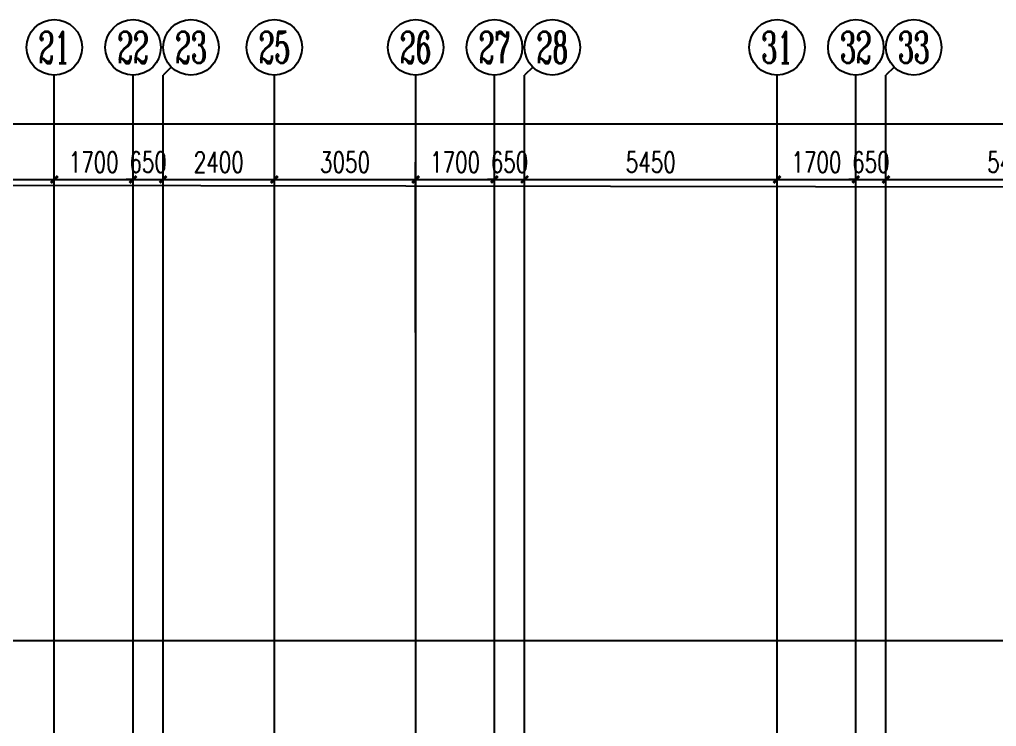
# Model space of a CAD drawing. Extents: x 369444 to 684549, y -549309 to 575337.
# Drawn here: x 418224 to 439310, y 468654 to 483905 of the extents above; entities that cross this region are included whole.
import ezdxf
from ezdxf.enums import TextEntityAlignment as Align

# ---------------------------------------------------------------- set-up
doc = ezdxf.new("R2010")
doc.units = 0
doc.header["$LTSCALE"] = 1000
doc.header["$MEASUREMENT"] = 0
for name, color, linetype in [('AXIS', 3, 'Continuous'), ('AXIS_TEXT', 7, 'Continuous'), ('DOTE', 1, 'Continuous')]:
    doc.layers.add(name, color=color, linetype=linetype)
doc.layers.add('不要动图层', color=140, linetype='Continuous', plot=False)
doc.styles.add('_TCH_AXIS', font='COMPLEX', dxfattribs={"bigfont": 'GBCBIG'})
doc.styles.add('_TCH_DIM_T3', font='SIMPLEX', dxfattribs={"width": 0.705882, "bigfont": 'GBCBIG'})
doc.styles.add('COMPLEX', font='COMPLEX')
doc.dimstyles.new('_TCH_ARCH&&150', dxfattribs={"dimtxt": 446.25, "dimasz": 150, "dimexe": 375, "dimexo": 450, "dimgap": 150, "dimtad": 1, "dimdec": 0, "dimzin": 0, "dimdsep": 46, "dimtxsty": '_TCH_DIM_T3', "dimblk": 'ARCHTICK', "dimcen": 0.09, "dimclrt": 7, "dimazin": 2, "dimtfac": 1, "dimtdec": 0, "dimtix": 1, "dimtmove": 2, "dimatfit": 3, "dimfxl": 0, "dimtolj": 1, "dimtzin": 0, "dimarcsym": 0})

# ---------------------------------------------------------------- blocks, each defined once
blk = doc.blocks.new('_ArchTick')
at = {"color": 0, "linetype": 'ByBlock', "const_width": 0.4}
blk.add_lwpolyline([(-0.5, -0.5), (0.5, 0.5)], dxfattribs=at)
blk = doc.blocks.new('*D1128')
at = {"layer": 'AXIS', "color": 0, "lineweight": -2, "transparency": 16777216}
for p, q in [((415024, 477155), (415024, 480830)), ((418974, 477155), (418974, 480830)), ((415024, 480455), (418974, 480455))]:
    blk.add_line(p, q, dxfattribs=at)
at = {"layer": 'Defpoints', "color": 0, "transparency": 16777216}
for p in [(418974, 480455), (415024, 476705), (418974, 476705)]:
    blk.add_point(p, dxfattribs=at)
at = {"layer": 'AXIS', "color": 0, "lineweight": -2, "transparency": 16777216, "xscale": 150, "yscale": 150, "zscale": 150, "rotation": 180}
blk.add_blockref('_ArchTick', (415024, 480455), dxfattribs=at)
at = {"layer": 'AXIS', "color": 0, "lineweight": -2, "transparency": 16777216, "xscale": 150, "yscale": 150, "zscale": 150}
blk.add_blockref('_ArchTick', (418974, 480455), dxfattribs=at)
at = {"layer": 'AXIS', "color": 7, "lineweight": -2, "transparency": 16777216, "insert": (416999, 480828), "char_height": 446.2, "attachment_point": 5, "style": '_TCH_DIM_T3'}
blk.add_mtext('\\A1;3950', dxfattribs=at)
blk = doc.blocks.new('*D1129')
at = {"layer": 'AXIS', "color": 0, "lineweight": -2, "transparency": 16777216}
for p, q in [((418974, 477155), (418974, 480830)), ((420674, 477155), (420674, 480830)), ((418974, 480455), (420674, 480455))]:
    blk.add_line(p, q, dxfattribs=at)
at = {"layer": 'Defpoints', "color": 0, "transparency": 16777216}
for p in [(420674, 480455), (418974, 476705), (420674, 476705)]:
    blk.add_point(p, dxfattribs=at)
at = {"layer": 'AXIS', "color": 0, "lineweight": -2, "transparency": 16777216, "xscale": 150, "yscale": 150, "zscale": 150, "rotation": 180}
blk.add_blockref('_ArchTick', (418974, 480455), dxfattribs=at)
at = {"layer": 'AXIS', "color": 0, "lineweight": -2, "transparency": 16777216, "xscale": 150, "yscale": 150, "zscale": 150}
blk.add_blockref('_ArchTick', (420674, 480455), dxfattribs=at)
at = {"layer": 'AXIS', "color": 7, "lineweight": -2, "transparency": 16777216, "insert": (419824, 480828), "char_height": 446.2, "attachment_point": 5, "style": '_TCH_DIM_T3'}
blk.add_mtext('\\A1;1700', dxfattribs=at)
blk = doc.blocks.new('*D1130')
at = {"layer": 'AXIS', "color": 0, "lineweight": -2, "transparency": 16777216}
for p, q in [((420674, 477155), (420674, 480830)), ((421324, 477155), (421324, 480830)), ((420674, 480455), (420524, 480455)), ((420674, 480455), (421324, 480455)), ((421324, 480455), (421474, 480455))]:
    blk.add_line(p, q, dxfattribs=at)
at = {"layer": 'Defpoints', "color": 0, "transparency": 16777216}
for p in [(421324, 480455), (420674, 476705), (421324, 476705)]:
    blk.add_point(p, dxfattribs=at)
at = {"layer": 'AXIS', "color": 0, "lineweight": -2, "transparency": 16777216, "xscale": 150, "yscale": 150, "zscale": 150}
blk.add_blockref('_ArchTick', (420674, 480455), dxfattribs=at)
at = {"layer": 'AXIS', "color": 0, "lineweight": -2, "transparency": 16777216, "xscale": 150, "yscale": 150, "zscale": 150, "rotation": 180}
blk.add_blockref('_ArchTick', (421324, 480455), dxfattribs=at)
at = {"layer": 'AXIS', "color": 7, "lineweight": -2, "transparency": 16777216, "insert": (420999, 480828), "char_height": 446.2, "attachment_point": 5, "style": '_TCH_DIM_T3'}
blk.add_mtext('\\A1;650', dxfattribs=at)
blk = doc.blocks.new('*D1131')
at = {"layer": 'AXIS', "color": 0, "lineweight": -2, "transparency": 16777216}
for p, q in [((421324, 477155), (421324, 480830)), ((423724, 477155), (423724, 480830)), ((421324, 480455), (423724, 480455))]:
    blk.add_line(p, q, dxfattribs=at)
at = {"layer": 'Defpoints', "color": 0, "transparency": 16777216}
for p in [(423724, 480455), (421324, 476705), (423724, 476705)]:
    blk.add_point(p, dxfattribs=at)
at = {"layer": 'AXIS', "color": 0, "lineweight": -2, "transparency": 16777216, "xscale": 150, "yscale": 150, "zscale": 150, "rotation": 180}
blk.add_blockref('_ArchTick', (421324, 480455), dxfattribs=at)
at = {"layer": 'AXIS', "color": 0, "lineweight": -2, "transparency": 16777216, "xscale": 150, "yscale": 150, "zscale": 150}
blk.add_blockref('_ArchTick', (423724, 480455), dxfattribs=at)
at = {"layer": 'AXIS', "color": 7, "lineweight": -2, "transparency": 16777216, "insert": (422524, 480828), "char_height": 446.2, "attachment_point": 5, "style": '_TCH_DIM_T3'}
blk.add_mtext('\\A1;2400', dxfattribs=at)
blk = doc.blocks.new('*D1132')
at = {"layer": 'AXIS', "color": 0, "lineweight": -2, "transparency": 16777216}
for p, q in [((423724, 477155), (423724, 480830)), ((426774, 477155), (426774, 480830)), ((423724, 480455), (426774, 480455))]:
    blk.add_line(p, q, dxfattribs=at)
at = {"layer": 'Defpoints', "color": 0, "transparency": 16777216}
for p in [(426774, 480455), (423724, 476705), (426774, 476705)]:
    blk.add_point(p, dxfattribs=at)
at = {"layer": 'AXIS', "color": 0, "lineweight": -2, "transparency": 16777216, "xscale": 150, "yscale": 150, "zscale": 150, "rotation": 180}
blk.add_blockref('_ArchTick', (423724, 480455), dxfattribs=at)
at = {"layer": 'AXIS', "color": 0, "lineweight": -2, "transparency": 16777216, "xscale": 150, "yscale": 150, "zscale": 150}
blk.add_blockref('_ArchTick', (426774, 480455), dxfattribs=at)
at = {"layer": 'AXIS', "color": 7, "lineweight": -2, "transparency": 16777216, "insert": (425249, 480828), "char_height": 446.2, "attachment_point": 5, "style": '_TCH_DIM_T3'}
blk.add_mtext('\\A1;3050', dxfattribs=at)
blk = doc.blocks.new('*D1133')
at = {"layer": 'AXIS', "color": 0, "lineweight": -2, "transparency": 16777216}
for p, q in [((426774, 477155), (426774, 480830)), ((428474, 477155), (428474, 480830)), ((426774, 480455), (428474, 480455))]:
    blk.add_line(p, q, dxfattribs=at)
at = {"layer": 'Defpoints', "color": 0, "transparency": 16777216}
for p in [(428474, 480455), (426774, 476705), (428474, 476705)]:
    blk.add_point(p, dxfattribs=at)
at = {"layer": 'AXIS', "color": 0, "lineweight": -2, "transparency": 16777216, "xscale": 150, "yscale": 150, "zscale": 150, "rotation": 180}
blk.add_blockref('_ArchTick', (426774, 480455), dxfattribs=at)
at = {"layer": 'AXIS', "color": 0, "lineweight": -2, "transparency": 16777216, "xscale": 150, "yscale": 150, "zscale": 150}
blk.add_blockref('_ArchTick', (428474, 480455), dxfattribs=at)
at = {"layer": 'AXIS', "color": 7, "lineweight": -2, "transparency": 16777216, "insert": (427624, 480828), "char_height": 446.2, "attachment_point": 5, "style": '_TCH_DIM_T3'}
blk.add_mtext('\\A1;1700', dxfattribs=at)
blk = doc.blocks.new('*D1134')
at = {"layer": 'AXIS', "color": 0, "lineweight": -2, "transparency": 16777216}
for p, q in [((428474, 477155), (428474, 480830)), ((429124, 477155), (429124, 480830)), ((428474, 480455), (428324, 480455)), ((428474, 480455), (429124, 480455)), ((429124, 480455), (429274, 480455))]:
    blk.add_line(p, q, dxfattribs=at)
at = {"layer": 'Defpoints', "color": 0, "transparency": 16777216}
for p in [(429124, 480455), (428474, 476705), (429124, 476705)]:
    blk.add_point(p, dxfattribs=at)
at = {"layer": 'AXIS', "color": 0, "lineweight": -2, "transparency": 16777216, "xscale": 150, "yscale": 150, "zscale": 150}
blk.add_blockref('_ArchTick', (428474, 480455), dxfattribs=at)
at = {"layer": 'AXIS', "color": 0, "lineweight": -2, "transparency": 16777216, "xscale": 150, "yscale": 150, "zscale": 150, "rotation": 180}
blk.add_blockref('_ArchTick', (429124, 480455), dxfattribs=at)
at = {"layer": 'AXIS', "color": 7, "lineweight": -2, "transparency": 16777216, "insert": (428799, 480828), "char_height": 446.2, "attachment_point": 5, "style": '_TCH_DIM_T3'}
blk.add_mtext('\\A1;650', dxfattribs=at)
blk = doc.blocks.new('*D1135')
at = {"layer": 'AXIS', "color": 0, "lineweight": -2, "transparency": 16777216}
for p, q in [((429124, 477155), (429124, 480830)), ((434574, 477155), (434574, 480830)), ((429124, 480455), (434574, 480455))]:
    blk.add_line(p, q, dxfattribs=at)
at = {"layer": 'Defpoints', "color": 0, "transparency": 16777216}
for p in [(434574, 480455), (429124, 476705), (434574, 476705)]:
    blk.add_point(p, dxfattribs=at)
at = {"layer": 'AXIS', "color": 0, "lineweight": -2, "transparency": 16777216, "xscale": 150, "yscale": 150, "zscale": 150, "rotation": 180}
blk.add_blockref('_ArchTick', (429124, 480455), dxfattribs=at)
at = {"layer": 'AXIS', "color": 0, "lineweight": -2, "transparency": 16777216, "xscale": 150, "yscale": 150, "zscale": 150}
blk.add_blockref('_ArchTick', (434574, 480455), dxfattribs=at)
at = {"layer": 'AXIS', "color": 7, "lineweight": -2, "transparency": 16777216, "insert": (431849, 480828), "char_height": 446.2, "attachment_point": 5, "style": '_TCH_DIM_T3'}
blk.add_mtext('\\A1;5450', dxfattribs=at)
blk = doc.blocks.new('*D1136')
at = {"layer": 'AXIS', "color": 0, "lineweight": -2, "transparency": 16777216}
for p, q in [((434574, 477155), (434574, 480830)), ((436274, 477155), (436274, 480830)), ((434574, 480455), (436274, 480455))]:
    blk.add_line(p, q, dxfattribs=at)
at = {"layer": 'Defpoints', "color": 0, "transparency": 16777216}
for p in [(436274, 480455), (434574, 476705), (436274, 476705)]:
    blk.add_point(p, dxfattribs=at)
at = {"layer": 'AXIS', "color": 0, "lineweight": -2, "transparency": 16777216, "xscale": 150, "yscale": 150, "zscale": 150, "rotation": 180}
blk.add_blockref('_ArchTick', (434574, 480455), dxfattribs=at)
at = {"layer": 'AXIS', "color": 0, "lineweight": -2, "transparency": 16777216, "xscale": 150, "yscale": 150, "zscale": 150}
blk.add_blockref('_ArchTick', (436274, 480455), dxfattribs=at)
at = {"layer": 'AXIS', "color": 7, "lineweight": -2, "transparency": 16777216, "insert": (435424, 480828), "char_height": 446.2, "attachment_point": 5, "style": '_TCH_DIM_T3'}
blk.add_mtext('\\A1;1700', dxfattribs=at)
blk = doc.blocks.new('*D1137')
at = {"layer": 'AXIS', "color": 0, "lineweight": -2, "transparency": 16777216}
for p, q in [((436274, 477155), (436274, 480830)), ((436924, 477155), (436924, 480830)), ((436274, 480455), (436124, 480455)), ((436274, 480455), (436924, 480455)), ((436924, 480455), (437074, 480455))]:
    blk.add_line(p, q, dxfattribs=at)
at = {"layer": 'Defpoints', "color": 0, "transparency": 16777216}
for p in [(436924, 480455), (436274, 476705), (436924, 476705)]:
    blk.add_point(p, dxfattribs=at)
at = {"layer": 'AXIS', "color": 0, "lineweight": -2, "transparency": 16777216, "xscale": 150, "yscale": 150, "zscale": 150}
blk.add_blockref('_ArchTick', (436274, 480455), dxfattribs=at)
at = {"layer": 'AXIS', "color": 0, "lineweight": -2, "transparency": 16777216, "xscale": 150, "yscale": 150, "zscale": 150, "rotation": 180}
blk.add_blockref('_ArchTick', (436924, 480455), dxfattribs=at)
at = {"layer": 'AXIS', "color": 7, "lineweight": -2, "transparency": 16777216, "insert": (436599, 480828), "char_height": 446.2, "attachment_point": 5, "style": '_TCH_DIM_T3'}
blk.add_mtext('\\A1;650', dxfattribs=at)
blk = doc.blocks.new('*D1138')
at = {"layer": 'AXIS', "color": 0, "lineweight": -2, "transparency": 16777216}
for p, q in [((436924, 477155), (436924, 480830)), ((442374, 477155), (442374, 480830)), ((436924, 480455), (442374, 480455))]:
    blk.add_line(p, q, dxfattribs=at)
at = {"layer": 'Defpoints', "color": 0, "transparency": 16777216}
for p in [(442374, 480455), (436924, 476705), (442374, 476705)]:
    blk.add_point(p, dxfattribs=at)
at = {"layer": 'AXIS', "color": 0, "lineweight": -2, "transparency": 16777216, "xscale": 150, "yscale": 150, "zscale": 150, "rotation": 180}
blk.add_blockref('_ArchTick', (436924, 480455), dxfattribs=at)
at = {"layer": 'AXIS', "color": 0, "lineweight": -2, "transparency": 16777216, "xscale": 150, "yscale": 150, "zscale": 150}
blk.add_blockref('_ArchTick', (442374, 480455), dxfattribs=at)
at = {"layer": 'AXIS', "color": 7, "lineweight": -2, "transparency": 16777216, "insert": (439649, 480828), "char_height": 446.2, "attachment_point": 5, "style": '_TCH_DIM_T3'}
blk.add_mtext('\\A1;5450', dxfattribs=at)
blk = doc.blocks.new('*D1302')
at = {"layer": 'AXIS', "color": 0, "lineweight": -2, "transparency": 16777216}
for p, q in [((380524, 477155), (380524, 482030)), ((614224, 477155), (614224, 482030)), ((380524, 481655), (614224, 481655))]:
    blk.add_line(p, q, dxfattribs=at)
at = {"layer": 'Defpoints', "color": 0, "transparency": 16777216}
for p in [(614224, 481655), (380524, 476705), (614224, 476705)]:
    blk.add_point(p, dxfattribs=at)
at = {"layer": 'AXIS', "color": 0, "lineweight": -2, "transparency": 16777216, "xscale": 150, "yscale": 150, "zscale": 150, "rotation": 180}
blk.add_blockref('_ArchTick', (380524, 481655), dxfattribs=at)
at = {"layer": 'AXIS', "color": 0, "lineweight": -2, "transparency": 16777216, "xscale": 150, "yscale": 150, "zscale": 150}
blk.add_blockref('_ArchTick', (614224, 481655), dxfattribs=at)
at = {"layer": 'AXIS', "color": 7, "lineweight": -2, "transparency": 16777216, "insert": (497374, 482028), "char_height": 446.2, "attachment_point": 5, "style": '_TCH_DIM_T3'}
blk.add_mtext('\\A1;233700', dxfattribs=at)
blk = doc.blocks.new('_AXISO')
blk.add_circle((0, 0), 0.5)
at = {"layer": 'AXIS_TEXT', "style": 'COMPLEX', "width": 1.041667}
blk.add_attdef('A', text='', height=0.56, dxfattribs=at).set_placement((-0.25, -0.28), (0.25, -0.28), align=Align.FIT)

msp = doc.modelspace()

# ---------------------------------------------------------------- linework, layer by layer
at = {"layer": 'AXIS'}
for p, q in [((421500.2, 482880.5), (421324.5, 482704.8)), ((429300.2, 482880.5), (429124.5, 482704.8)), ((437100.2, 482880.5), (436924.5, 482704.8)), ((418974.5, 476704.8), (418974.5, 482704.8)), ((420674.5, 476704.8), (420674.5, 482704.8)), ((421324.5, 476704.8), (421324.5, 482704.8)), ((423724.5, 476704.8), (423724.5, 482704.8)), ((426774.5, 476704.8), (426774.5, 482704.8)), ((428474.5, 476704.8), (428474.5, 482704.8)), ((429124.5, 476704.8), (429124.5, 482704.8)), ((434574.5, 476704.8), (434574.5, 482704.8)), ((436274.5, 476704.8), (436274.5, 482704.8)), ((436924.5, 476704.8), (436924.5, 482704.8))]:
    msp.add_line(p, q, dxfattribs=at)
at = {"layer": 'DOTE', "color": 8}
for p, q in [((418974.5, 261807), (418974.5, 476704.8)), ((420674.5, 59364.2), (420674.5, 476704.8)), ((421324.5, 59364.2), (421324.5, 476704.8)), ((423724.5, 261807), (423724.5, 476704.8)), ((426774.5, 261807), (426774.5, 476704.8)), ((428474.5, 59364.2), (428474.5, 476704.8)), ((429124.5, 59364.2), (429124.5, 476704.8)), ((434574.5, 261807), (434574.5, 476704.8)), ((436274.5, 59364.2), (436274.5, 476704.8)), ((436924.5, 59364.2), (436924.5, 476704.8))]:
    msp.add_line(p, q, dxfattribs=at)
at = {"layer": 'DOTE', "color": 8, "lineweight": -2}
msp.add_line((377844.4, 470507), (624570.9, 470507), dxfattribs=at)
at = {"layer": '不要动图层'}
msp.add_lwpolyline([(374141.4, 480401.6), (608632.4, 480035.6), (630599.4, 458002.6), (630103.6, 140971.4), (534606.6, 140971.5), (534606.6, 44667.5), (383961.4, 44901.6), (384134.4, 155731.6), (384114.4, 173450.6), (374190.4, 173466.6), (373839.4, 234426.6), (373748.4, 250410.6), (374011.4, 393904.6)], close=True, dxfattribs=at)

# ---------------------------------------------------------------- block references
at = {"layer": 'AXIS', "lineweight": -2}
ref = msp.add_blockref('_AXISO', (418974.5, 483304.8), dxfattribs=dict(at, xscale=1200, yscale=1200, zscale=1200))
ref.add_attrib('A', '21', dxfattribs={"layer": 'AXIS_TEXT', "lineweight": -2, "ltscale": 6, "height": 678.82, "style": '_TCH_AXIS', "width": 0.724138}).set_placement((418635.1, 482965.4), (419313.9, 482965.4), align=Align.FIT)
ref = msp.add_blockref('_AXISO', (420674.5, 483304.8), dxfattribs=dict(at, xscale=1200, yscale=1200, zscale=1200))
ref.add_attrib('A', '22', dxfattribs={"layer": 'AXIS_TEXT', "lineweight": -2, "ltscale": 6, "height": 678.82, "style": '_TCH_AXIS', "width": 0.617647}).set_placement((420335.1, 482965.4), (421013.9, 482965.4), align=Align.FIT)
ref = msp.add_blockref('_AXISO', (421924.5, 483304.8), dxfattribs=dict(at, xscale=1200, yscale=1200, zscale=1200))
ref.add_attrib('A', '23', dxfattribs={"layer": 'AXIS_TEXT', "lineweight": -2, "ltscale": 6, "height": 678.82, "style": '_TCH_AXIS', "width": 0.617647}).set_placement((421585.1, 482965.4), (422263.9, 482965.4), align=Align.FIT)
ref = msp.add_blockref('_AXISO', (423724.5, 483304.8), dxfattribs=dict(at, xscale=1200, yscale=1200, zscale=1200))
ref.add_attrib('A', '25', dxfattribs={"layer": 'AXIS_TEXT', "lineweight": -2, "ltscale": 6, "height": 678.82, "style": '_TCH_AXIS', "width": 0.617647}).set_placement((423385.1, 482965.4), (424063.9, 482965.4), align=Align.FIT)
ref = msp.add_blockref('_AXISO', (426774.5, 483304.8), dxfattribs=dict(at, xscale=1200, yscale=1200, zscale=1200))
ref.add_attrib('A', '26', dxfattribs={"layer": 'AXIS_TEXT', "lineweight": -2, "ltscale": 6, "height": 678.82, "style": '_TCH_AXIS', "width": 0.617647}).set_placement((426435.1, 482965.4), (427113.9, 482965.4), align=Align.FIT)
ref = msp.add_blockref('_AXISO', (428474.5, 483304.8), dxfattribs=dict(at, xscale=1200, yscale=1200, zscale=1200))
ref.add_attrib('A', '27', dxfattribs={"layer": 'AXIS_TEXT', "lineweight": -2, "ltscale": 6, "height": 678.82, "style": '_TCH_AXIS', "width": 0.617647}).set_placement((428135.1, 482965.4), (428813.9, 482965.4), align=Align.FIT)
ref = msp.add_blockref('_AXISO', (429724.5, 483304.8), dxfattribs=dict(at, xscale=1200, yscale=1200, zscale=1200))
ref.add_attrib('A', '28', dxfattribs={"layer": 'AXIS_TEXT', "lineweight": -2, "ltscale": 6, "height": 678.82, "style": '_TCH_AXIS', "width": 0.617647}).set_placement((429385.1, 482965.4), (430063.9, 482965.4), align=Align.FIT)
ref = msp.add_blockref('_AXISO', (434574.5, 483304.8), dxfattribs=dict(at, xscale=1200, yscale=1200, zscale=1200))
ref.add_attrib('A', '31', dxfattribs={"layer": 'AXIS_TEXT', "lineweight": -2, "ltscale": 6, "height": 678.82, "style": '_TCH_AXIS', "width": 0.75}).set_placement((434235.1, 482965.4), (434913.9, 482965.4), align=Align.FIT)
ref = msp.add_blockref('_AXISO', (436274.5, 483304.8), dxfattribs=dict(at, xscale=1200, yscale=1200, zscale=1200))
ref.add_attrib('A', '32', dxfattribs={"layer": 'AXIS_TEXT', "lineweight": -2, "ltscale": 6, "height": 678.82, "style": '_TCH_AXIS', "width": 0.636364}).set_placement((435935.1, 482965.4), (436613.9, 482965.4), align=Align.FIT)
ref = msp.add_blockref('_AXISO', (437524.5, 483304.8), dxfattribs=dict(at, xscale=1200, yscale=1200, zscale=1200))
ref.add_attrib('A', '33', dxfattribs={"layer": 'AXIS_TEXT', "lineweight": -2, "ltscale": 6, "height": 678.82, "style": '_TCH_AXIS', "width": 0.636364}).set_placement((437185.1, 482965.4), (437863.9, 482965.4), align=Align.FIT)

# ---------------------------------------------------------------- dimensions: what is measured, and where the dimension line sits
for p1, p2, distance, text, picture, middle in [((380524.5, 476704.8), (614224.5, 476704.8), 4950, '233700', '*D1302', (497374.5, 482027.9)), ((415024.5, 476704.8), (418974.5, 476704.8), 3750, '3950', '*D1128', (416999.5, 480827.9)), ((418974.5, 476704.8), (420674.5, 476704.8), 3750, '1700', '*D1129', (419824.5, 480827.9)), ((420674.5, 476704.8), (421324.5, 476704.8), 3750, '650', '*D1130', (420999.5, 480827.9)), ((421324.5, 476704.8), (423724.5, 476704.8), 3750, '2400', '*D1131', (422524.5, 480827.9)), ((423724.5, 476704.8), (426774.5, 476704.8), 3750, '3050', '*D1132', (425249.5, 480827.9)), ((426774.5, 476704.8), (428474.5, 476704.8), 3750, '1700', '*D1133', (427624.5, 480827.9)), ((428474.5, 476704.8), (429124.5, 476704.8), 3750, '650', '*D1134', (428799.5, 480827.9)), ((429124.5, 476704.8), (434574.5, 476704.8), 3750, '5450', '*D1135', (431849.5, 480827.9)), ((434574.5, 476704.8), (436274.5, 476704.8), 3750, '1700', '*D1136', (435424.5, 480827.9)), ((436274.5, 476704.8), (436924.5, 476704.8), 3750, '650', '*D1137', (436599.5, 480827.9)), ((436924.5, 476704.8), (442374.5, 476704.8), 3750, '5450', '*D1138', (439649.5, 480827.9))]:
    dim = msp.add_aligned_dim(p1=p1, p2=p2, distance=distance, text=text, dimstyle='_TCH_ARCH&&150', dxfattribs=at)
    dim.commit()
    dim.dimension.update_dxf_attribs({"geometry": picture, "text_midpoint": middle})

doc.saveas('drawing.dxf')
